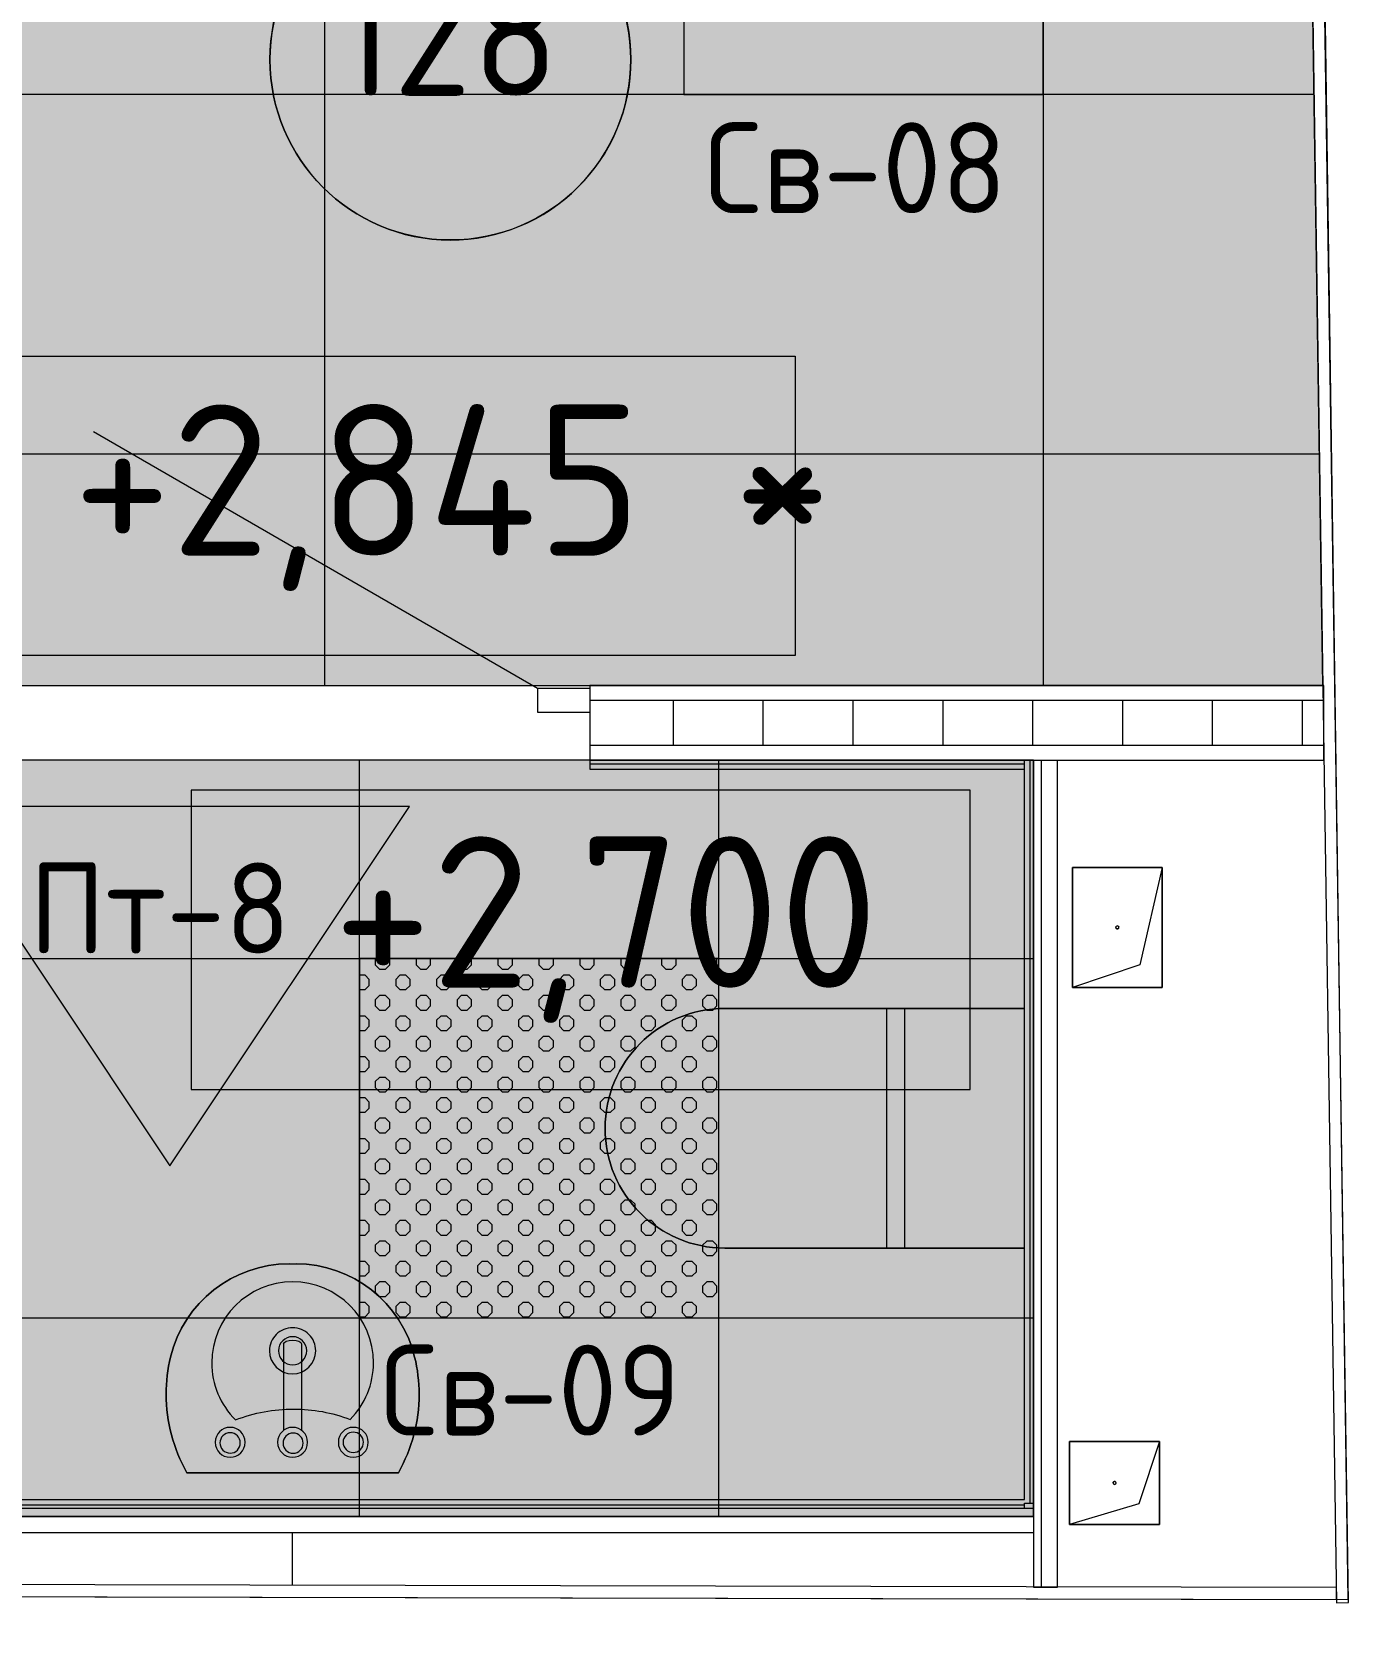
# Model space of a CAD drawing. Header units: millimetres. Extents: x -13069 to 207500, y -71366 to 56785.
# Drawn here: x 154957 to 157165, y 15208 to 17881 of the extents above; entities that cross this region are included whole.
import ezdxf

# ---------------------------------------------------------------- set-up
doc = ezdxf.new("R2010")
doc.units = ezdxf.units.MM
for name, color, linetype, true_color in [('PDF _зоны-номер помещения', 7, 'Continuous', 0xffffff), ('PDF _Ригели', 7, 'Continuous', 0x959595), ('PDF _светильники', 7, 'Continuous', 0xffffff)]:
    doc.layers.add(name, color=color, linetype=linetype, true_color=true_color)
for name, color, linetype in [('PDF _Подложка без мебели', 7, 'Continuous'), ('PDF _Потолки - марка', 7, 'Continuous'), ('PDF _Текст', 7, 'Continuous')]:
    doc.layers.add(name, color=color, linetype=linetype)
doc.layers.add('PDF _Потолки', color=7, linetype='Continuous', lineweight=5, true_color=0x535353)
doc.styles.add('PDF GOST Common', font='GOST_Common.ttf')

msp = doc.modelspace()

# ---------------------------------------------------------------- hatches: boundary and pattern name
at = {"layer": 'PDF _Потолки', "true_color": 0xffffff, "transparency": 33554559}
msp.add_hatch(color=7, dxfattribs=at).paths.add_polyline_path([(153778.324, 16790.341), (153778.324, 19362.744), (157073.32, 19361.843), (157111.424, 16790.341), (155887.919, 16790.341), (154857.92, 16790.341)])

# ---------------------------------------------------------------- linework, layer by layer
at = {"layer": 'PDF _зоны-номер помещения', "color": 7, "lineweight": 13}
msp.add_lwpolyline([(155655.223, 18136.242, 0.41429149), (155354.124, 17835.043, 0.41416617), (155655.223, 17533.843, 0.41422059), (155956.419, 17835.043, 0.4143459)], format="xyb", close=True, dxfattribs=at)
at = {"layer": 'PDF _зоны-номер помещения', "color": 7, "lineweight": 0}
msp.add_circle((155655.244, 17835.11), 301.175, dxfattribs=at)
at = {"layer": 'PDF _Подложка без мебели', "lineweight": 18}
for points in [[(153528.123, 14701.641), (153528.019, 14681.643), (156915.422, 14674.743), (156937.12, 14674.743), (156937.12, 14694.741), (153527.122, 14701.641), (153528.221, 15271.643), (157154.02, 15264.343), (157055.32, 22111.444), (157092.619, 19522.341), (157072.624, 19522.042), (157035.319, 22111.141), (157055.32, 22111.444), (157625.224, 22119.644), (157733.323, 14629.043), (158011.619, 14629.043), (158020.524, 14629.043), (158020.524, 14299.041)], [(155800.92, 16785.342), (155059.623, 17213.342)], [(155887.919, 16665.341), (156613.42, 16665.341), (157112.919, 16665.341), (157112.919, 16790.341), (155887.919, 16790.341), (155887.919, 16785.342), (155887.919, 16745.342)], [(155887.919, 16785.342), (155800.92, 16785.342), (155800.92, 16745.342), (155887.919, 16745.342), (155887.919, 16650.341), (156613.42, 16650.341)], [(155887.919, 16765.341), (157112.919, 16765.341)], [(156027.024, 16765.341), (156027.024, 16690.341)], [(156177.024, 16765.341), (156177.024, 16690.341)], [(156327.024, 16765.341), (156327.024, 16690.341)], [(156477.024, 16765.341), (156477.024, 16690.341)], [(156627.024, 16765.341), (156627.024, 16690.341)], [(156777.024, 16765.341), (156777.024, 16690.341)], [(156927.024, 16765.341), (156927.024, 16690.341)], [(157077.024, 16765.341), (157077.024, 16690.341)], [(155887.919, 16690.341), (157112.919, 16690.341)], [(153787.321, 15415.841), (153787.321, 15430.844), (156613.42, 15430.844), (156613.42, 16665.341)], [(155887.919, 16659.341), (156613.42, 16659.341)], [(156622.422, 16665.341), (156622.422, 15424.841)], [(156628.422, 16665.341), (156628.422, 15284.942), (156668.425, 15284.942), (156668.425, 16665.341)], [(156641.423, 16665.341), (156641.423, 15284.942)], [(156843.425, 16486.141), (156693.425, 16486.141), (156693.425, 16286.141)], [(156413.42, 16250.842), (156613.42, 16250.842), (156113.42, 16250.842), (156413.42, 16250.842), (156413.42, 15850.842), (156613.42, 15850.842), (156113.42, 15850.842), (156413.42, 15850.842)], [(156383.421, 16250.842), (156383.421, 15850.842)], [(155376.921, 15690.743), (155376.921, 15546.542)], [(155406.919, 15690.743), (155406.919, 15546.542)], [(156838.92, 15528.042), (156688.92, 15528.042), (156688.92, 15389.443)], [(156613.42, 15415.841), (156613.42, 15424.841), (156628.422, 15424.841)], [(156628.422, 15415.841), (153782.023, 15415.841), (153782.023, 15375.842), (156628.422, 15375.842)], [(156628.422, 15402.841), (153782.023, 15402.841)], [(156613.42, 15421.841), (153787.321, 15421.841)], [(155391.923, 15287.841), (155391.923, 15375.842)]]:
    msp.add_lwpolyline(points, dxfattribs=at)
for points in [[(157154.124, 15259.042), (157093.321, 19362.142), (157073.32, 19361.843), (157134.123, 15258.743)], [(156693.425, 16286.141), (156693.425, 16486.141), (156843.425, 16486.141), (156843.425, 16286.141)], [(156843.425, 16486.141), (156805.925, 16323.641), (156693.425, 16286.141), (156843.425, 16286.141)], [(156688.92, 15389.443), (156688.92, 15528.042), (156838.92, 15528.042), (156838.92, 15389.443)], [(156838.92, 15528.042), (156804.222, 15424.041), (156688.92, 15389.443), (156838.92, 15389.443)], [(155568.425, 15475.842), (155215.422, 15475.842)], [(154024.522, 15270.642), (157134.52, 15264.343), (157134.52, 15284.341), (154024.522, 15290.643)]]:
    msp.add_lwpolyline(points, close=True, dxfattribs=at)
for points in [[(156768.425, 16383.642, 0.42013608), (156770.921, 16386.141, 0.42012103), (156768.425, 16388.641, 0.42051492), (156765.922, 16386.141, 0.42052991)], [(156113.42, 16250.842, 0.41419033), (155913.42, 16050.842, 0.41419033), (156113.42, 15850.842, -0.41419033), (155913.42, 16050.842, -0.41419033)], [(155386.021, 15824.542, 0.34595787), (155188.224, 15668.942, 0.05902541), (155180.821, 15606.643, 0.13014667), (155215.422, 15475.842, -0.13014667), (155180.821, 15606.643, -0.05902541), (155188.224, 15668.942, -0.34595787)], [(155568.425, 15475.842, 0.13014819), (155603.019, 15606.643, 0.05902608), (155595.622, 15668.942, 0.34596241), (155397.819, 15824.542, -0.34596241), (155595.622, 15668.942, -0.05902608), (155603.019, 15606.643, -0.13014819)], [(155488.121, 15564.743, 0.19749159), (155526.921, 15659.442, 0.41416029), (155391.923, 15794.442, 0.41416803), (155256.919, 15659.442, 0.1988168), (155296.519, 15563.842, -0.09358072), (155393.522, 15582.144, -0.09114496)], [(155391.923, 15717.941, 0.41440923), (155353.324, 15679.443, 0.41388278), (155391.923, 15640.841, 0.41388322), (155430.522, 15679.443, 0.41440967)], [(155391.923, 15655.941, 0.41490781), (155415.422, 15679.443, 0.41332907), (155391.923, 15702.941, 0.41332995), (155368.425, 15679.443, 0.41490869)], [(155287.62, 15501.544, 0.4140015), (155312.62, 15526.544, 0.4139565), (155287.62, 15551.544, 0.413955), (155262.62, 15526.544, 0.414)], [(155287.62, 15542.541, 0.41472431), (155270.622, 15525.543, 0.41468551), (155287.62, 15508.541, 0.41461211), (155304.624, 15525.543, 0.41465089)], [(155391.923, 15551.544, 0.413955), (155366.923, 15526.544, 0.414), (155391.923, 15501.544, 0.4140015), (155416.923, 15526.544, 0.4139565)], [(155375.92, 15525.042, 0.41297492), (155392.723, 15508.242, 0.41073108), (155409.52, 15525.042, 0.41167269), (155392.723, 15541.943, 0.41391167)], [(155493.223, 15551.544, 0.4139565), (155468.223, 15526.544, 0.4140015), (155493.223, 15501.544, 0.414), (155518.223, 15526.544, 0.413955)], [(155493.223, 15543.542, 0.41472088), (155476.225, 15526.544, 0.41475267), (155493.223, 15509.542, 0.41475267), (155510.221, 15526.544, 0.41472088)], [(156763.92, 15456.243, 0.42052338), (156766.423, 15458.743, 0.42053836), (156763.92, 15461.242, 0.42013605), (156761.424, 15458.743, 0.42012105)]]:
    msp.add_lwpolyline(points, format="xyb", close=True, dxfattribs=at)
for points in [[(156765.922, 16386.141), (156765.922, 16387.042), (156766.423, 16387.841), (156767.222, 16388.342)], [(156768.425, 16388.641), (156769.523, 16388.641), (156770.524, 16387.841), (156770.823, 16386.743)], [(156770.823, 16385.443), (156770.524, 16384.341), (156769.523, 16383.642), (156768.425, 16383.642)], [(156768.425, 16383.642), (156768.022, 16383.642), (156767.521, 16383.743), (156767.222, 16383.941)], [(155386.021, 15824.542), (155388.023, 15824.542), (155389.921, 15824.441), (155391.923, 15824.441)], [(155386.021, 15824.542), (155388.023, 15824.542), (155389.921, 15824.441), (155391.923, 15824.441)], [(155391.923, 15824.441), (155393.919, 15824.441), (155395.823, 15824.542), (155397.819, 15824.542)], [(155391.923, 15824.441), (155393.919, 15824.441), (155395.823, 15824.542), (155397.819, 15824.542)], [(155376.921, 15690.743), (155376.921, 15694.241), (155383.622, 15697.143), (155391.923, 15697.143)], [(155391.923, 15697.143), (155400.224, 15697.143), (155406.919, 15694.241), (155406.919, 15690.743)], [(156761.424, 15458.743), (156761.424, 15459.643), (156761.924, 15460.443), (156762.62, 15460.943)], [(156763.92, 15456.243), (156763.523, 15456.243), (156763.023, 15456.341), (156762.62, 15456.542)], [(156763.92, 15461.242), (156765.025, 15461.242), (156766.02, 15460.443), (156766.319, 15459.341)], [(156766.319, 15458.041), (156766.02, 15456.942), (156765.025, 15456.243), (156763.92, 15456.243)]]:
    msp.add_open_spline(points, degree=3, dxfattribs=at)
at = {"layer": 'PDF _Потолки', "color": 7, "lineweight": 13}
for points in [[(153778.324, 16790.341), (154857.92, 16790.341), (155887.919, 16790.341), (157111.424, 16790.341), (157073.32, 19361.843), (153778.324, 19362.744)], [(153778.324, 16665.341), (153778.324, 15402.841), (156628.422, 15402.841), (156628.422, 16665.341)]]:
    msp.add_lwpolyline(points, close=True, dxfattribs=at)
for points in [[(155444.92, 19362.243), (155444.92, 16790.341)], [(156644.92, 19361.941), (156644.92, 16790.341)], [(157096.81, 17776.544), (153778.324, 17776.544)], [(157105.701, 17176.544), (153778.324, 17176.544)], [(155503.422, 15402.841), (155503.422, 16665.341)], [(156103.422, 15402.841), (156103.422, 16665.341)], [(153778.324, 16334.143), (156628.422, 16334.143)], [(153778.324, 15734.143), (156628.422, 15734.143)]]:
    msp.add_lwpolyline(points, dxfattribs=at)
at = {"layer": 'PDF _Потолки', "color": 254, "lineweight": 0, "true_color": 0xcae6ff, "transparency": 33554559}
msp.add_solid([(153778.324, 16665.341), (156628.422, 16665.341), (153778.324, 15402.841), (156628.422, 15402.841)], dxfattribs=at)
at = {"layer": 'PDF _Потолки - марка', "lineweight": 13}
msp.add_lwpolyline([(155587.022, 16588.143), (154787.022, 16588.143), (155187.022, 15988.143)], close=True, dxfattribs=at)
at = {"layer": 'PDF _Потолки - марка', "color": 7, "lineweight": 0, "true_color": 0xffffff, "transparency": 33554559}
msp.add_solid([(155587.022, 16588.143), (154787.022, 16588.143), (155187.022, 15988.143)], dxfattribs=at)
at = {"layer": 'PDF _Ригели', "lineweight": 18}
for points in [[(154931.022, 16840.042), (154931.022, 17340.042), (156231.022, 17340.042), (156231.022, 16840.042)], [(156522.721, 16115.441), (156522.721, 16615.441), (155222.721, 16615.441), (155222.721, 16115.441)]]:
    msp.add_lwpolyline(points, close=True, dxfattribs=at)
msp.add_lwpolyline([(155786.619, 16115.441), (155872.721, 16115.441)], dxfattribs=at)
at = {"layer": 'PDF _светильники', "color": 7, "lineweight": 13}
for points in [[(156044.725, 17776.544), (156644.725, 17776.544), (156644.725, 18376.544), (156044.725, 18376.544)], [(155503.422, 15734.143), (156103.422, 15734.143), (156103.422, 16334.143), (155503.422, 16334.143)]]:
    msp.add_lwpolyline(points, close=True, dxfattribs=at)
at = {"layer": 'PDF _светильники', "lineweight": 20}
for points in [[(155530.32, 16334.143), (155529.82, 16333.642), (155529.82, 16323.641), (155536.924, 16316.543), (155546.922, 16316.543), (155554.02, 16323.641), (155554.02, 16333.642), (155553.52, 16334.143)], [(155598.625, 16334.143), (155598.124, 16333.642), (155598.124, 16323.641), (155605.223, 16316.543), (155615.22, 16316.543), (155622.221, 16323.641), (155622.221, 16333.642), (155621.72, 16334.143)], [(155666.923, 16334.143), (155666.423, 16333.642), (155666.423, 16323.641), (155673.521, 16316.543), (155683.525, 16316.543), (155690.519, 16323.641), (155690.519, 16333.642), (155690.025, 16334.143)], [(155735.221, 16334.143), (155734.721, 16333.642), (155734.721, 16323.641), (155741.722, 16316.543), (155751.719, 16316.543), (155758.824, 16323.641), (155758.824, 16333.642), (155758.323, 16334.143)], [(155803.52, 16334.143), (155803.019, 16333.642), (155803.019, 16323.641), (155810.02, 16316.543), (155820.024, 16316.543), (155827.122, 16323.641), (155827.122, 16333.642), (155826.622, 16334.143)], [(155871.824, 16334.143), (155871.22, 16333.642), (155871.22, 16323.641), (155878.324, 16316.543), (155888.322, 16316.543), (155895.42, 16323.641), (155895.42, 16333.642), (155894.92, 16334.143)], [(155940.025, 16334.143), (155939.524, 16333.642), (155939.524, 16323.641), (155946.623, 16316.543), (155956.62, 16316.543), (155963.725, 16323.641), (155963.725, 16333.642), (155963.224, 16334.143)], [(156008.323, 16334.143), (156007.823, 16333.642), (156007.823, 16323.641), (156014.921, 16316.543), (156024.925, 16316.543), (156032.023, 16323.641), (156032.023, 16333.642), (156031.419, 16334.143)], [(156076.622, 16334.143), (156076.121, 16333.642), (156076.121, 16323.641), (156083.219, 16316.543), (156093.223, 16316.543), (156100.224, 16323.641), (156100.224, 16333.642), (156099.723, 16334.143)], [(155503.422, 16282.342), (155512.822, 16282.342), (155519.822, 16289.443), (155519.822, 16299.441), (155512.822, 16306.542), (155503.422, 16306.542)], [(155503.422, 16214.141), (155512.822, 16214.141), (155519.822, 16221.142), (155519.822, 16231.143), (155512.822, 16238.241), (155503.422, 16238.241)], [(155503.422, 16145.843), (155512.822, 16145.843), (155519.822, 16152.841), (155519.822, 16162.841), (155512.822, 16169.943), (155503.422, 16169.943)], [(155503.422, 16077.542), (155512.822, 16077.542), (155519.822, 16084.643), (155519.822, 16094.644), (155512.822, 16101.641), (155503.422, 16101.641)], [(155503.422, 16009.243), (155512.822, 16009.243), (155519.822, 16016.342), (155519.822, 16026.342), (155512.822, 16033.441), (155503.422, 16033.441)], [(155503.422, 15940.942), (155512.822, 15940.942), (155519.822, 15948.043), (155519.822, 15958.041), (155512.822, 15965.142), (155503.422, 15965.142)], [(155503.422, 15872.644), (155512.822, 15872.644), (155519.822, 15879.742), (155519.822, 15889.743), (155512.822, 15896.841), (155503.422, 15896.841)], [(155503.422, 15804.443), (155512.822, 15804.443), (155519.822, 15811.444), (155519.822, 15821.441), (155512.822, 15828.543), (155503.422, 15828.543)], [(155503.422, 15736.141), (155512.822, 15736.141), (155519.822, 15743.142), (155519.822, 15753.143), (155512.822, 15760.241), (155503.422, 15760.241)]]:
    msp.add_lwpolyline(points, dxfattribs=at)
for points in [[(155588.121, 16299.441), (155581.022, 16306.542), (155571.025, 16306.542), (155564.024, 16299.441), (155564.024, 16289.443), (155571.025, 16282.342), (155581.022, 16282.342), (155588.121, 16289.443)], [(155656.419, 16299.441), (155649.321, 16306.542), (155639.323, 16306.542), (155632.225, 16299.441), (155632.225, 16289.443), (155639.323, 16282.342), (155649.321, 16282.342), (155656.419, 16289.443)], [(155724.723, 16299.441), (155717.619, 16306.542), (155707.621, 16306.542), (155700.523, 16299.441), (155700.523, 16289.443), (155707.621, 16282.342), (155717.619, 16282.342), (155724.723, 16289.443)], [(155793.022, 16299.441), (155785.923, 16306.542), (155775.92, 16306.542), (155768.821, 16299.441), (155768.821, 16289.443), (155775.92, 16282.342), (155785.923, 16282.342), (155793.022, 16289.443)], [(155861.222, 16299.441), (155854.222, 16306.542), (155844.224, 16306.542), (155837.12, 16299.441), (155837.12, 16289.443), (155844.224, 16282.342), (155854.222, 16282.342), (155861.222, 16289.443)], [(155929.521, 16299.441), (155922.52, 16306.542), (155912.522, 16306.542), (155905.424, 16299.441), (155905.424, 16289.443), (155912.522, 16282.342), (155922.52, 16282.342), (155929.521, 16289.443)], [(155997.819, 16299.441), (155990.721, 16306.542), (155980.723, 16306.542), (155973.722, 16299.441), (155973.722, 16289.443), (155980.723, 16282.342), (155990.721, 16282.342), (155997.819, 16289.443)], [(156066.124, 16299.441), (156059.019, 16306.542), (156049.021, 16306.542), (156042.021, 16299.441), (156042.021, 16289.443), (156049.021, 16282.342), (156059.019, 16282.342), (156066.124, 16289.443)], [(155554.02, 16265.341), (155546.922, 16272.341), (155536.924, 16272.341), (155529.82, 16265.341), (155529.82, 16255.343), (155536.924, 16248.242), (155546.922, 16248.242), (155554.02, 16255.343)], [(155622.221, 16265.341), (155615.22, 16272.341), (155605.223, 16272.341), (155598.124, 16265.341), (155598.124, 16255.343), (155605.223, 16248.242), (155615.22, 16248.242), (155622.221, 16255.343)], [(155690.519, 16265.341), (155683.525, 16272.341), (155673.521, 16272.341), (155666.423, 16265.341), (155666.423, 16255.343), (155673.521, 16248.242), (155683.525, 16248.242), (155690.519, 16255.343)], [(155758.824, 16265.341), (155751.719, 16272.341), (155741.722, 16272.341), (155734.721, 16265.341), (155734.721, 16255.343), (155741.722, 16248.242), (155751.719, 16248.242), (155758.824, 16255.343)], [(155827.122, 16265.341), (155820.024, 16272.341), (155810.02, 16272.341), (155803.019, 16265.341), (155803.019, 16255.343), (155810.02, 16248.242), (155820.024, 16248.242), (155827.122, 16255.343)], [(155895.42, 16265.341), (155888.322, 16272.341), (155878.324, 16272.341), (155871.22, 16265.341), (155871.22, 16255.343), (155878.324, 16248.242), (155888.322, 16248.242), (155895.42, 16255.343)], [(155963.725, 16265.341), (155956.62, 16272.341), (155946.623, 16272.341), (155939.524, 16265.341), (155939.524, 16255.343), (155946.623, 16248.242), (155956.62, 16248.242), (155963.725, 16255.343)], [(156032.023, 16265.341), (156024.925, 16272.341), (156014.921, 16272.341), (156007.823, 16265.341), (156007.823, 16255.343), (156014.921, 16248.242), (156024.925, 16248.242), (156032.023, 16255.343)], [(156100.224, 16265.341), (156093.223, 16272.341), (156083.219, 16272.341), (156076.121, 16265.341), (156076.121, 16255.343), (156083.219, 16248.242), (156093.223, 16248.242), (156100.224, 16255.343)], [(155588.121, 16231.143), (155581.022, 16238.241), (155571.025, 16238.241), (155564.024, 16231.143), (155564.024, 16221.142), (155571.025, 16214.141), (155581.022, 16214.141), (155588.121, 16221.142)], [(155656.419, 16231.143), (155649.321, 16238.241), (155639.323, 16238.241), (155632.225, 16231.143), (155632.225, 16221.142), (155639.323, 16214.141), (155649.321, 16214.141), (155656.419, 16221.142)], [(155724.723, 16231.143), (155717.619, 16238.241), (155707.621, 16238.241), (155700.523, 16231.143), (155700.523, 16221.142), (155707.621, 16214.141), (155717.619, 16214.141), (155724.723, 16221.142)], [(155793.022, 16231.143), (155785.923, 16238.241), (155775.92, 16238.241), (155768.821, 16231.143), (155768.821, 16221.142), (155775.92, 16214.141), (155785.923, 16214.141), (155793.022, 16221.142)], [(155861.222, 16231.143), (155854.222, 16238.241), (155844.224, 16238.241), (155837.12, 16231.143), (155837.12, 16221.142), (155844.224, 16214.141), (155854.222, 16214.141), (155861.222, 16221.142)], [(155929.521, 16231.143), (155922.52, 16238.241), (155912.522, 16238.241), (155905.424, 16231.143), (155905.424, 16221.142), (155912.522, 16214.141), (155922.52, 16214.141), (155929.521, 16221.142)], [(155997.819, 16231.143), (155990.721, 16238.241), (155980.723, 16238.241), (155973.722, 16231.143), (155973.722, 16221.142), (155980.723, 16214.141), (155990.721, 16214.141), (155997.819, 16221.142)], [(156066.124, 16231.143), (156059.019, 16238.241), (156049.021, 16238.241), (156042.021, 16231.143), (156042.021, 16221.142), (156049.021, 16214.141), (156059.019, 16214.141), (156066.124, 16221.142)], [(155554.02, 16197.042), (155546.922, 16204.141), (155536.924, 16204.141), (155529.82, 16197.042), (155529.82, 16187.042), (155536.924, 16179.943), (155546.922, 16179.943), (155554.02, 16187.042)], [(155622.221, 16197.042), (155615.22, 16204.141), (155605.223, 16204.141), (155598.124, 16197.042), (155598.124, 16187.042), (155605.223, 16179.943), (155615.22, 16179.943), (155622.221, 16187.042)], [(155690.519, 16197.042), (155683.525, 16204.141), (155673.521, 16204.141), (155666.423, 16197.042), (155666.423, 16187.042), (155673.521, 16179.943), (155683.525, 16179.943), (155690.519, 16187.042)], [(155758.824, 16197.042), (155751.719, 16204.141), (155741.722, 16204.141), (155734.721, 16197.042), (155734.721, 16187.042), (155741.722, 16179.943), (155751.719, 16179.943), (155758.824, 16187.042)], [(155827.122, 16197.042), (155820.024, 16204.141), (155810.02, 16204.141), (155803.019, 16197.042), (155803.019, 16187.042), (155810.02, 16179.943), (155820.024, 16179.943), (155827.122, 16187.042)], [(155895.42, 16197.042), (155888.322, 16204.141), (155878.324, 16204.141), (155871.22, 16197.042), (155871.22, 16187.042), (155878.324, 16179.943), (155888.322, 16179.943), (155895.42, 16187.042)], [(155963.725, 16197.042), (155956.62, 16204.141), (155946.623, 16204.141), (155939.524, 16197.042), (155939.524, 16187.042), (155946.623, 16179.943), (155956.62, 16179.943), (155963.725, 16187.042)], [(156032.023, 16197.042), (156024.925, 16204.141), (156014.921, 16204.141), (156007.823, 16197.042), (156007.823, 16187.042), (156014.921, 16179.943), (156024.925, 16179.943), (156032.023, 16187.042)], [(156100.224, 16197.042), (156093.223, 16204.141), (156083.219, 16204.141), (156076.121, 16197.042), (156076.121, 16187.042), (156083.219, 16179.943), (156093.223, 16179.943), (156100.224, 16187.042)], [(155588.121, 16162.841), (155581.022, 16169.943), (155571.025, 16169.943), (155564.024, 16162.841), (155564.024, 16152.841), (155571.025, 16145.843), (155581.022, 16145.843), (155588.121, 16152.841)], [(155656.419, 16162.841), (155649.321, 16169.943), (155639.323, 16169.943), (155632.225, 16162.841), (155632.225, 16152.841), (155639.323, 16145.843), (155649.321, 16145.843), (155656.419, 16152.841)], [(155724.723, 16162.841), (155717.619, 16169.943), (155707.621, 16169.943), (155700.523, 16162.841), (155700.523, 16152.841), (155707.621, 16145.843), (155717.619, 16145.843), (155724.723, 16152.841)], [(155793.022, 16162.841), (155785.923, 16169.943), (155775.92, 16169.943), (155768.821, 16162.841), (155768.821, 16152.841), (155775.92, 16145.843), (155785.923, 16145.843), (155793.022, 16152.841)], [(155861.222, 16162.841), (155854.222, 16169.943), (155844.224, 16169.943), (155837.12, 16162.841), (155837.12, 16152.841), (155844.224, 16145.843), (155854.222, 16145.843), (155861.222, 16152.841)], [(155929.521, 16162.841), (155922.52, 16169.943), (155912.522, 16169.943), (155905.424, 16162.841), (155905.424, 16152.841), (155912.522, 16145.843), (155922.52, 16145.843), (155929.521, 16152.841)], [(155997.819, 16162.841), (155990.721, 16169.943), (155980.723, 16169.943), (155973.722, 16162.841), (155973.722, 16152.841), (155980.723, 16145.843), (155990.721, 16145.843), (155997.819, 16152.841)], [(156066.124, 16162.841), (156059.019, 16169.943), (156049.021, 16169.943), (156042.021, 16162.841), (156042.021, 16152.841), (156049.021, 16145.843), (156059.019, 16145.843), (156066.124, 16152.841)], [(155554.02, 16128.741), (155546.922, 16135.842), (155536.924, 16135.842), (155529.82, 16128.741), (155529.82, 16118.743), (155536.924, 16111.642), (155546.922, 16111.642), (155554.02, 16118.743)], [(155622.221, 16128.741), (155615.22, 16135.842), (155605.223, 16135.842), (155598.124, 16128.741), (155598.124, 16118.743), (155605.223, 16111.642), (155615.22, 16111.642), (155622.221, 16118.743)], [(155690.519, 16128.741), (155683.525, 16135.842), (155673.521, 16135.842), (155666.423, 16128.741), (155666.423, 16118.743), (155673.521, 16111.642), (155683.525, 16111.642), (155690.519, 16118.743)], [(155758.824, 16128.741), (155751.719, 16135.842), (155741.722, 16135.842), (155734.721, 16128.741), (155734.721, 16118.743), (155741.722, 16111.642), (155751.719, 16111.642), (155758.824, 16118.743)], [(155827.122, 16128.741), (155820.024, 16135.842), (155810.02, 16135.842), (155803.019, 16128.741), (155803.019, 16118.743), (155810.02, 16111.642), (155820.024, 16111.642), (155827.122, 16118.743)], [(155895.42, 16128.741), (155888.322, 16135.842), (155878.324, 16135.842), (155871.22, 16128.741), (155871.22, 16118.743), (155878.324, 16111.642), (155888.322, 16111.642), (155895.42, 16118.743)], [(155963.725, 16128.741), (155956.62, 16135.842), (155946.623, 16135.842), (155939.524, 16128.741), (155939.524, 16118.743), (155946.623, 16111.642), (155956.62, 16111.642), (155963.725, 16118.743)], [(156032.023, 16128.741), (156024.925, 16135.842), (156014.921, 16135.842), (156007.823, 16128.741), (156007.823, 16118.743), (156014.921, 16111.642), (156024.925, 16111.642), (156032.023, 16118.743)], [(156100.224, 16128.741), (156093.223, 16135.842), (156083.219, 16135.842), (156076.121, 16128.741), (156076.121, 16118.743), (156083.219, 16111.642), (156093.223, 16111.642), (156100.224, 16118.743)], [(155588.121, 16094.644), (155581.022, 16101.641), (155571.025, 16101.641), (155564.024, 16094.644), (155564.024, 16084.643), (155571.025, 16077.542), (155581.022, 16077.542), (155588.121, 16084.643)], [(155656.419, 16094.644), (155649.321, 16101.641), (155639.323, 16101.641), (155632.225, 16094.644), (155632.225, 16084.643), (155639.323, 16077.542), (155649.321, 16077.542), (155656.419, 16084.643)], [(155724.723, 16094.644), (155717.619, 16101.641), (155707.621, 16101.641), (155700.523, 16094.644), (155700.523, 16084.643), (155707.621, 16077.542), (155717.619, 16077.542), (155724.723, 16084.643)], [(155793.022, 16094.644), (155785.923, 16101.641), (155775.92, 16101.641), (155768.821, 16094.644), (155768.821, 16084.643), (155775.92, 16077.542), (155785.923, 16077.542), (155793.022, 16084.643)], [(155861.222, 16094.644), (155854.222, 16101.641), (155844.224, 16101.641), (155837.12, 16094.644), (155837.12, 16084.643), (155844.224, 16077.542), (155854.222, 16077.542), (155861.222, 16084.643)], [(155929.521, 16094.644), (155922.52, 16101.641), (155912.522, 16101.641), (155905.424, 16094.644), (155905.424, 16084.643), (155912.522, 16077.542), (155922.52, 16077.542), (155929.521, 16084.643)], [(155997.819, 16094.644), (155990.721, 16101.641), (155980.723, 16101.641), (155973.722, 16094.644), (155973.722, 16084.643), (155980.723, 16077.542), (155990.721, 16077.542), (155997.819, 16084.643)], [(156066.124, 16094.644), (156059.019, 16101.641), (156049.021, 16101.641), (156042.021, 16094.644), (156042.021, 16084.643), (156049.021, 16077.542), (156059.019, 16077.542), (156066.124, 16084.643)], [(155554.02, 16060.443), (155546.922, 16067.541), (155536.924, 16067.541), (155529.82, 16060.443), (155529.82, 16050.442), (155536.924, 16043.441), (155546.922, 16043.441), (155554.02, 16050.442)], [(155622.221, 16060.443), (155615.22, 16067.541), (155605.223, 16067.541), (155598.124, 16060.443), (155598.124, 16050.442), (155605.223, 16043.441), (155615.22, 16043.441), (155622.221, 16050.442)], [(155690.519, 16060.443), (155683.525, 16067.541), (155673.521, 16067.541), (155666.423, 16060.443), (155666.423, 16050.442), (155673.521, 16043.441), (155683.525, 16043.441), (155690.519, 16050.442)], [(155758.824, 16060.443), (155751.719, 16067.541), (155741.722, 16067.541), (155734.721, 16060.443), (155734.721, 16050.442), (155741.722, 16043.441), (155751.719, 16043.441), (155758.824, 16050.442)], [(155827.122, 16060.443), (155820.024, 16067.541), (155810.02, 16067.541), (155803.019, 16060.443), (155803.019, 16050.442), (155810.02, 16043.441), (155820.024, 16043.441), (155827.122, 16050.442)], [(155895.42, 16060.443), (155888.322, 16067.541), (155878.324, 16067.541), (155871.22, 16060.443), (155871.22, 16050.442), (155878.324, 16043.441), (155888.322, 16043.441), (155895.42, 16050.442)], [(155963.725, 16060.443), (155956.62, 16067.541), (155946.623, 16067.541), (155939.524, 16060.443), (155939.524, 16050.442), (155946.623, 16043.441), (155956.62, 16043.441), (155963.725, 16050.442)], [(156032.023, 16060.443), (156024.925, 16067.541), (156014.921, 16067.541), (156007.823, 16060.443), (156007.823, 16050.442), (156014.921, 16043.441), (156024.925, 16043.441), (156032.023, 16050.442)], [(156100.224, 16060.443), (156093.223, 16067.541), (156083.219, 16067.541), (156076.121, 16060.443), (156076.121, 16050.442), (156083.219, 16043.441), (156093.223, 16043.441), (156100.224, 16050.442)], [(155588.121, 16026.342), (155581.022, 16033.441), (155571.025, 16033.441), (155564.024, 16026.342), (155564.024, 16016.342), (155571.025, 16009.243), (155581.022, 16009.243), (155588.121, 16016.342)], [(155656.419, 16026.342), (155649.321, 16033.441), (155639.323, 16033.441), (155632.225, 16026.342), (155632.225, 16016.342), (155639.323, 16009.243), (155649.321, 16009.243), (155656.419, 16016.342)], [(155724.723, 16026.342), (155717.619, 16033.441), (155707.621, 16033.441), (155700.523, 16026.342), (155700.523, 16016.342), (155707.621, 16009.243), (155717.619, 16009.243), (155724.723, 16016.342)], [(155793.022, 16026.342), (155785.923, 16033.441), (155775.92, 16033.441), (155768.821, 16026.342), (155768.821, 16016.342), (155775.92, 16009.243), (155785.923, 16009.243), (155793.022, 16016.342)], [(155861.222, 16026.342), (155854.222, 16033.441), (155844.224, 16033.441), (155837.12, 16026.342), (155837.12, 16016.342), (155844.224, 16009.243), (155854.222, 16009.243), (155861.222, 16016.342)], [(155929.521, 16026.342), (155922.52, 16033.441), (155912.522, 16033.441), (155905.424, 16026.342), (155905.424, 16016.342), (155912.522, 16009.243), (155922.52, 16009.243), (155929.521, 16016.342)], [(155997.819, 16026.342), (155990.721, 16033.441), (155980.723, 16033.441), (155973.722, 16026.342), (155973.722, 16016.342), (155980.723, 16009.243), (155990.721, 16009.243), (155997.819, 16016.342)], [(156066.124, 16026.342), (156059.019, 16033.441), (156049.021, 16033.441), (156042.021, 16026.342), (156042.021, 16016.342), (156049.021, 16009.243), (156059.019, 16009.243), (156066.124, 16016.342)], [(155554.02, 15992.141), (155546.922, 15999.243), (155536.924, 15999.243), (155529.82, 15992.141), (155529.82, 15982.144), (155536.924, 15975.143), (155546.922, 15975.143), (155554.02, 15982.144)], [(155622.221, 15992.141), (155615.22, 15999.243), (155605.223, 15999.243), (155598.124, 15992.141), (155598.124, 15982.144), (155605.223, 15975.143), (155615.22, 15975.143), (155622.221, 15982.144)], [(155690.519, 15992.141), (155683.525, 15999.243), (155673.521, 15999.243), (155666.423, 15992.141), (155666.423, 15982.144), (155673.521, 15975.143), (155683.525, 15975.143), (155690.519, 15982.144)], [(155758.824, 15992.141), (155751.719, 15999.243), (155741.722, 15999.243), (155734.721, 15992.141), (155734.721, 15982.144), (155741.722, 15975.143), (155751.719, 15975.143), (155758.824, 15982.144)], [(155827.122, 15992.141), (155820.024, 15999.243), (155810.02, 15999.243), (155803.019, 15992.141), (155803.019, 15982.144), (155810.02, 15975.143), (155820.024, 15975.143), (155827.122, 15982.144)], [(155895.42, 15992.141), (155888.322, 15999.243), (155878.324, 15999.243), (155871.22, 15992.141), (155871.22, 15982.144), (155878.324, 15975.143), (155888.322, 15975.143), (155895.42, 15982.144)], [(155963.725, 15992.141), (155956.62, 15999.243), (155946.623, 15999.243), (155939.524, 15992.141), (155939.524, 15982.144), (155946.623, 15975.143), (155956.62, 15975.143), (155963.725, 15982.144)], [(156032.023, 15992.141), (156024.925, 15999.243), (156014.921, 15999.243), (156007.823, 15992.141), (156007.823, 15982.144), (156014.921, 15975.143), (156024.925, 15975.143), (156032.023, 15982.144)], [(156100.224, 15992.141), (156093.223, 15999.243), (156083.219, 15999.243), (156076.121, 15992.141), (156076.121, 15982.144), (156083.219, 15975.143), (156093.223, 15975.143), (156100.224, 15982.144)], [(155588.121, 15958.041), (155581.022, 15965.142), (155571.025, 15965.142), (155564.024, 15958.041), (155564.024, 15948.043), (155571.025, 15940.942), (155581.022, 15940.942), (155588.121, 15948.043)], [(155656.419, 15958.041), (155649.321, 15965.142), (155639.323, 15965.142), (155632.225, 15958.041), (155632.225, 15948.043), (155639.323, 15940.942), (155649.321, 15940.942), (155656.419, 15948.043)], [(155724.723, 15958.041), (155717.619, 15965.142), (155707.621, 15965.142), (155700.523, 15958.041), (155700.523, 15948.043), (155707.621, 15940.942), (155717.619, 15940.942), (155724.723, 15948.043)], [(155793.022, 15958.041), (155785.923, 15965.142), (155775.92, 15965.142), (155768.821, 15958.041), (155768.821, 15948.043), (155775.92, 15940.942), (155785.923, 15940.942), (155793.022, 15948.043)], [(155861.222, 15958.041), (155854.222, 15965.142), (155844.224, 15965.142), (155837.12, 15958.041), (155837.12, 15948.043), (155844.224, 15940.942), (155854.222, 15940.942), (155861.222, 15948.043)], [(155929.521, 15958.041), (155922.52, 15965.142), (155912.522, 15965.142), (155905.424, 15958.041), (155905.424, 15948.043), (155912.522, 15940.942), (155922.52, 15940.942), (155929.521, 15948.043)], [(155997.819, 15958.041), (155990.721, 15965.142), (155980.723, 15965.142), (155973.722, 15958.041), (155973.722, 15948.043), (155980.723, 15940.942), (155990.721, 15940.942), (155997.819, 15948.043)], [(156066.124, 15958.041), (156059.019, 15965.142), (156049.021, 15965.142), (156042.021, 15958.041), (156042.021, 15948.043), (156049.021, 15940.942), (156059.019, 15940.942), (156066.124, 15948.043)], [(155554.02, 15923.944), (155546.922, 15930.941), (155536.924, 15930.941), (155529.82, 15923.944), (155529.82, 15913.943), (155536.924, 15906.842), (155546.922, 15906.842), (155554.02, 15913.943)], [(155622.221, 15923.944), (155615.22, 15930.941), (155605.223, 15930.941), (155598.124, 15923.944), (155598.124, 15913.943), (155605.223, 15906.842), (155615.22, 15906.842), (155622.221, 15913.943)], [(155690.519, 15923.944), (155683.525, 15930.941), (155673.521, 15930.941), (155666.423, 15923.944), (155666.423, 15913.943), (155673.521, 15906.842), (155683.525, 15906.842), (155690.519, 15913.943)], [(155758.824, 15923.944), (155751.719, 15930.941), (155741.722, 15930.941), (155734.721, 15923.944), (155734.721, 15913.943), (155741.722, 15906.842), (155751.719, 15906.842), (155758.824, 15913.943)], [(155827.122, 15923.944), (155820.024, 15930.941), (155810.02, 15930.941), (155803.019, 15923.944), (155803.019, 15913.943), (155810.02, 15906.842), (155820.024, 15906.842), (155827.122, 15913.943)], [(155895.42, 15923.944), (155888.322, 15930.941), (155878.324, 15930.941), (155871.22, 15923.944), (155871.22, 15913.943), (155878.324, 15906.842), (155888.322, 15906.842), (155895.42, 15913.943)], [(155963.725, 15923.944), (155956.62, 15930.941), (155946.623, 15930.941), (155939.524, 15923.944), (155939.524, 15913.943), (155946.623, 15906.842), (155956.62, 15906.842), (155963.725, 15913.943)], [(156032.023, 15923.944), (156024.925, 15930.941), (156014.921, 15930.941), (156007.823, 15923.944), (156007.823, 15913.943), (156014.921, 15906.842), (156024.925, 15906.842), (156032.023, 15913.943)], [(156100.224, 15923.944), (156093.223, 15930.941), (156083.219, 15930.941), (156076.121, 15923.944), (156076.121, 15913.943), (156083.219, 15906.842), (156093.223, 15906.842), (156100.224, 15913.943)], [(155588.121, 15889.743), (155581.022, 15896.841), (155571.025, 15896.841), (155564.024, 15889.743), (155564.024, 15879.742), (155571.025, 15872.644), (155581.022, 15872.644), (155588.121, 15879.742)], [(155656.419, 15889.743), (155649.321, 15896.841), (155639.323, 15896.841), (155632.225, 15889.743), (155632.225, 15879.742), (155639.323, 15872.644), (155649.321, 15872.644), (155656.419, 15879.742)], [(155724.723, 15889.743), (155717.619, 15896.841), (155707.621, 15896.841), (155700.523, 15889.743), (155700.523, 15879.742), (155707.621, 15872.644), (155717.619, 15872.644), (155724.723, 15879.742)], [(155793.022, 15889.743), (155785.923, 15896.841), (155775.92, 15896.841), (155768.821, 15889.743), (155768.821, 15879.742), (155775.92, 15872.644), (155785.923, 15872.644), (155793.022, 15879.742)], [(155861.222, 15889.743), (155854.222, 15896.841), (155844.224, 15896.841), (155837.12, 15889.743), (155837.12, 15879.742), (155844.224, 15872.644), (155854.222, 15872.644), (155861.222, 15879.742)], [(155929.521, 15889.743), (155922.52, 15896.841), (155912.522, 15896.841), (155905.424, 15889.743), (155905.424, 15879.742), (155912.522, 15872.644), (155922.52, 15872.644), (155929.521, 15879.742)], [(155997.819, 15889.743), (155990.721, 15896.841), (155980.723, 15896.841), (155973.722, 15889.743), (155973.722, 15879.742), (155980.723, 15872.644), (155990.721, 15872.644), (155997.819, 15879.742)], [(156066.124, 15889.743), (156059.019, 15896.841), (156049.021, 15896.841), (156042.021, 15889.743), (156042.021, 15879.742), (156049.021, 15872.644), (156059.019, 15872.644), (156066.124, 15879.742)], [(155554.02, 15855.642), (155546.922, 15862.643), (155536.924, 15862.643), (155529.82, 15855.642), (155529.82, 15845.642), (155536.924, 15838.543), (155546.922, 15838.543), (155554.02, 15845.642)], [(155622.221, 15855.642), (155615.22, 15862.643), (155605.223, 15862.643), (155598.124, 15855.642), (155598.124, 15845.642), (155605.223, 15838.543), (155615.22, 15838.543), (155622.221, 15845.642)], [(155690.519, 15855.642), (155683.525, 15862.643), (155673.521, 15862.643), (155666.423, 15855.642), (155666.423, 15845.642), (155673.521, 15838.543), (155683.525, 15838.543), (155690.519, 15845.642)], [(155758.824, 15855.642), (155751.719, 15862.643), (155741.722, 15862.643), (155734.721, 15855.642), (155734.721, 15845.642), (155741.722, 15838.543), (155751.719, 15838.543), (155758.824, 15845.642)], [(155827.122, 15855.642), (155820.024, 15862.643), (155810.02, 15862.643), (155803.019, 15855.642), (155803.019, 15845.642), (155810.02, 15838.543), (155820.024, 15838.543), (155827.122, 15845.642)], [(155895.42, 15855.642), (155888.322, 15862.643), (155878.324, 15862.643), (155871.22, 15855.642), (155871.22, 15845.642), (155878.324, 15838.543), (155888.322, 15838.543), (155895.42, 15845.642)], [(155963.725, 15855.642), (155956.62, 15862.643), (155946.623, 15862.643), (155939.524, 15855.642), (155939.524, 15845.642), (155946.623, 15838.543), (155956.62, 15838.543), (155963.725, 15845.642)], [(156032.023, 15855.642), (156024.925, 15862.643), (156014.921, 15862.643), (156007.823, 15855.642), (156007.823, 15845.642), (156014.921, 15838.543), (156024.925, 15838.543), (156032.023, 15845.642)], [(156100.224, 15855.642), (156093.223, 15862.643), (156083.219, 15862.643), (156076.121, 15855.642), (156076.121, 15845.642), (156083.219, 15838.543), (156093.223, 15838.543), (156100.224, 15845.642)], [(155588.121, 15821.441), (155581.022, 15828.543), (155571.025, 15828.543), (155564.024, 15821.441), (155564.024, 15811.444), (155571.025, 15804.443), (155581.022, 15804.443), (155588.121, 15811.444)], [(155656.419, 15821.441), (155649.321, 15828.543), (155639.323, 15828.543), (155632.225, 15821.441), (155632.225, 15811.444), (155639.323, 15804.443), (155649.321, 15804.443), (155656.419, 15811.444)], [(155724.723, 15821.441), (155717.619, 15828.543), (155707.621, 15828.543), (155700.523, 15821.441), (155700.523, 15811.444), (155707.621, 15804.443), (155717.619, 15804.443), (155724.723, 15811.444)], [(155793.022, 15821.441), (155785.923, 15828.543), (155775.92, 15828.543), (155768.821, 15821.441), (155768.821, 15811.444), (155775.92, 15804.443), (155785.923, 15804.443), (155793.022, 15811.444)], [(155861.222, 15821.441), (155854.222, 15828.543), (155844.224, 15828.543), (155837.12, 15821.441), (155837.12, 15811.444), (155844.224, 15804.443), (155854.222, 15804.443), (155861.222, 15811.444)], [(155929.521, 15821.441), (155922.52, 15828.543), (155912.522, 15828.543), (155905.424, 15821.441), (155905.424, 15811.444), (155912.522, 15804.443), (155922.52, 15804.443), (155929.521, 15811.444)], [(155997.819, 15821.441), (155990.721, 15828.543), (155980.723, 15828.543), (155973.722, 15821.441), (155973.722, 15811.444), (155980.723, 15804.443), (155990.721, 15804.443), (155997.819, 15811.444)], [(156066.124, 15821.441), (156059.019, 15828.543), (156049.021, 15828.543), (156042.021, 15821.441), (156042.021, 15811.444), (156049.021, 15804.443), (156059.019, 15804.443), (156066.124, 15811.444)], [(155554.02, 15787.341), (155546.922, 15794.442), (155536.924, 15794.442), (155529.82, 15787.341), (155529.82, 15777.343), (155536.924, 15770.242), (155546.922, 15770.242), (155554.02, 15777.343)], [(155622.221, 15787.341), (155615.22, 15794.442), (155605.223, 15794.442), (155598.124, 15787.341), (155598.124, 15777.343), (155605.223, 15770.242), (155615.22, 15770.242), (155622.221, 15777.343)], [(155690.519, 15787.341), (155683.525, 15794.442), (155673.521, 15794.442), (155666.423, 15787.341), (155666.423, 15777.343), (155673.521, 15770.242), (155683.525, 15770.242), (155690.519, 15777.343)], [(155758.824, 15787.341), (155751.719, 15794.442), (155741.722, 15794.442), (155734.721, 15787.341), (155734.721, 15777.343), (155741.722, 15770.242), (155751.719, 15770.242), (155758.824, 15777.343)], [(155827.122, 15787.341), (155820.024, 15794.442), (155810.02, 15794.442), (155803.019, 15787.341), (155803.019, 15777.343), (155810.02, 15770.242), (155820.024, 15770.242), (155827.122, 15777.343)], [(155895.42, 15787.341), (155888.322, 15794.442), (155878.324, 15794.442), (155871.22, 15787.341), (155871.22, 15777.343), (155878.324, 15770.242), (155888.322, 15770.242), (155895.42, 15777.343)], [(155963.725, 15787.341), (155956.62, 15794.442), (155946.623, 15794.442), (155939.524, 15787.341), (155939.524, 15777.343), (155946.623, 15770.242), (155956.62, 15770.242), (155963.725, 15777.343)], [(156032.023, 15787.341), (156024.925, 15794.442), (156014.921, 15794.442), (156007.823, 15787.341), (156007.823, 15777.343), (156014.921, 15770.242), (156024.925, 15770.242), (156032.023, 15777.343)], [(156100.224, 15787.341), (156093.223, 15794.442), (156083.219, 15794.442), (156076.121, 15787.341), (156076.121, 15777.343), (156083.219, 15770.242), (156093.223, 15770.242), (156100.224, 15777.343)], [(155588.121, 15753.143), (155581.022, 15760.241), (155571.025, 15760.241), (155564.024, 15753.143), (155564.024, 15743.142), (155571.025, 15736.141), (155581.022, 15736.141), (155588.121, 15743.142)], [(155656.419, 15753.143), (155649.321, 15760.241), (155639.323, 15760.241), (155632.225, 15753.143), (155632.225, 15743.142), (155639.323, 15736.141), (155649.321, 15736.141), (155656.419, 15743.142)], [(155724.723, 15753.143), (155717.619, 15760.241), (155707.621, 15760.241), (155700.523, 15753.143), (155700.523, 15743.142), (155707.621, 15736.141), (155717.619, 15736.141), (155724.723, 15743.142)], [(155793.022, 15753.143), (155785.923, 15760.241), (155775.92, 15760.241), (155768.821, 15753.143), (155768.821, 15743.142), (155775.92, 15736.141), (155785.923, 15736.141), (155793.022, 15743.142)], [(155861.222, 15753.143), (155854.222, 15760.241), (155844.224, 15760.241), (155837.12, 15753.143), (155837.12, 15743.142), (155844.224, 15736.141), (155854.222, 15736.141), (155861.222, 15743.142)], [(155929.521, 15753.143), (155922.52, 15760.241), (155912.522, 15760.241), (155905.424, 15753.143), (155905.424, 15743.142), (155912.522, 15736.141), (155922.52, 15736.141), (155929.521, 15743.142)], [(155997.819, 15753.143), (155990.721, 15760.241), (155980.723, 15760.241), (155973.722, 15753.143), (155973.722, 15743.142), (155980.723, 15736.141), (155990.721, 15736.141), (155997.819, 15743.142)], [(156066.124, 15753.143), (156059.019, 15760.241), (156049.021, 15760.241), (156042.021, 15753.143), (156042.021, 15743.142), (156049.021, 15736.141), (156059.019, 15736.141), (156066.124, 15743.142)]]:
    msp.add_lwpolyline(points, close=True, dxfattribs=at)
at = {"layer": 'PDF _светильники', "color": 53, "lineweight": 0, "true_color": 0xf7e046, "transparency": 33554559}
for points in [[(156044.725, 17776.544), (156644.725, 17776.544), (156044.725, 18376.544), (156644.725, 18376.544)], [(155503.422, 15734.143), (156103.422, 15734.143), (155503.422, 16334.143), (156103.422, 16334.143)]]:
    msp.add_solid(points, dxfattribs=at)

# ---------------------------------------------------------------- texts
at = {"layer": 'PDF _Текст', "attachment_point": 4, "style": 'PDF GOST Common'}
for s, insert, char_height in [('128', (155463.182, 17875.567), 202.0083), ('Св-08', (156079.491, 17654.504), 151.5063), ('Пт-8', (154952.01, 16418.378), 151.5063), ('Св-09', (155538.324, 15613.689), 151.5063)]:
    msp.add_mtext(s, dxfattribs=dict(at, insert=insert, char_height=char_height))
at = {"layer": 'PDF _Текст', "color": 252, "true_color": 0x959595, "char_height": 252.5097, "attachment_point": 4, "style": 'PDF GOST Common'}
for s, insert in [('+2,845 *', (155025.39, 17103.567)), ('+2,700', (155460.009, 16382.489))]:
    msp.add_mtext(s, dxfattribs=dict(at, insert=insert))

doc.saveas('drawing.dxf')
